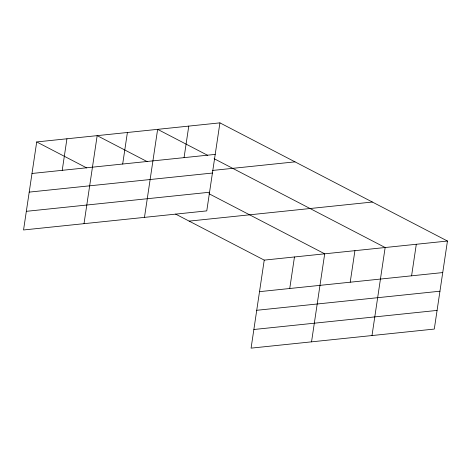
<?xml version="1.0" encoding="UTF-8"?>
<svg xmlns="http://www.w3.org/2000/svg" width="471" height="471" viewBox="0 0 471 471"><rect width="100%" height="100%" fill="white"/><g stroke="black" fill="none" stroke-linecap="round" stroke-linejoin="round"><path stroke-width="0.71" d="M36.709 141.936L23.55 229.966L206.769 210.884L219.922 122.86L36.709 141.936L86.764 167.935M62.225 170.325L66.935 138.792M84.015 223.666L97.167 135.642L147.223 161.641M122.684 164.032L127.4 132.492M144.473 217.372L157.632 129.348L207.687 155.342M184.061 157.638L188.777 126.104M175.612 214.087L264.231 260.116L251.078 348.14L434.291 329.064L447.45 241.034L219.922 122.86M289.747 288.505L294.463 256.966M311.537 341.846L324.696 253.816L208.994 193.728M350.212 282.206L354.922 250.672M372.002 335.546L385.154 247.522L214.105 158.68M411.589 275.818L416.305 244.278M31.993 173.475L215.212 154.394M212.556 170.443L295.005 161.859M29.208 192.115L212.427 173.04M26.335 211.326L209.554 192.245M189.148 221.117L372.367 202.035M264.231 260.116L447.45 241.034M259.521 291.655L442.734 272.574M256.73 310.295L439.949 291.213M253.863 329.5L437.082 310.418"/></g></svg>
